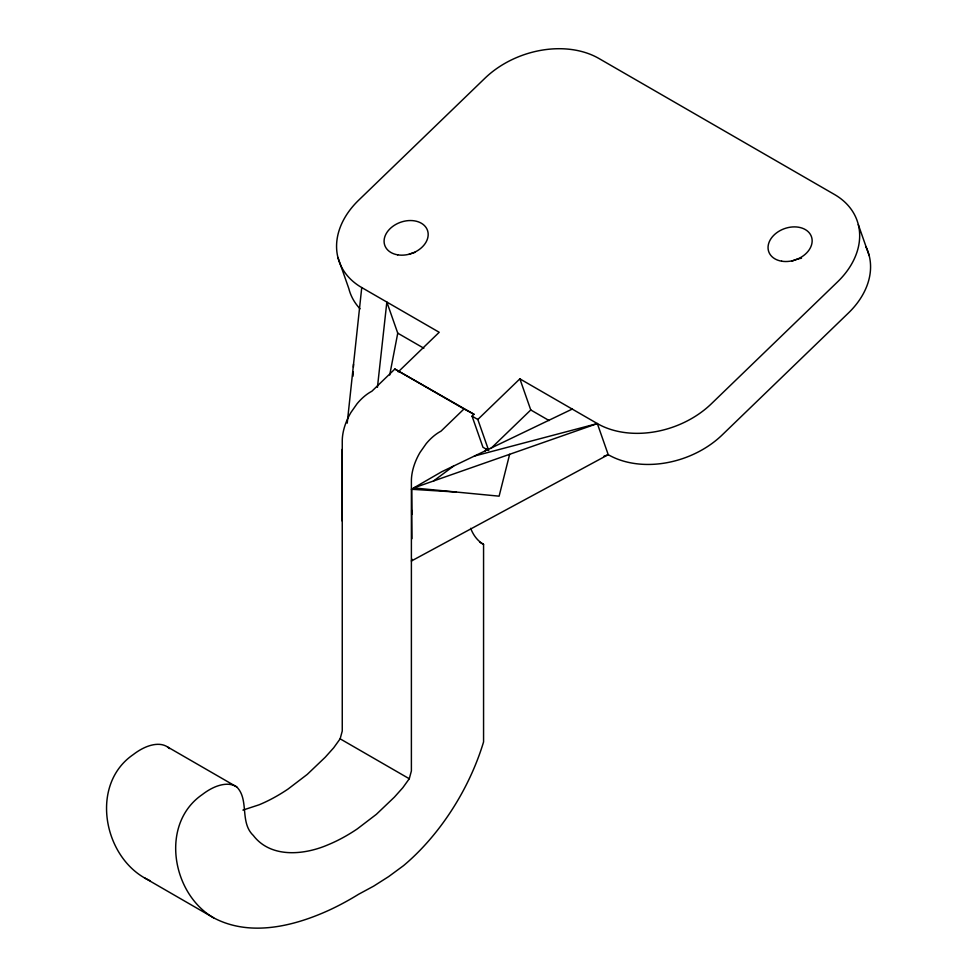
<?xml version="1.0" encoding="UTF-8"?>
<svg xmlns="http://www.w3.org/2000/svg" width="977" height="977" viewBox="0 0 977 977"><rect width="100%" height="100%" fill="white"/><g stroke="black" fill="none" stroke-linecap="round" stroke-linejoin="round"><path stroke-width="1.47" d="M352.99 376.243L353.198 371.724M353.393 367.205L353.527 364.189M347.214 423.151L361.746 287.568A82.776 60.537 -19.3 0 1 358.681 200.187L484.897 78.27A82.776 60.537 -19.3 0 1 598.901 58.473L834.492 194.496A82.776 60.537 -19.3 0 1 837.558 281.877L711.354 403.794A82.776 60.537 -19.3 0 1 597.338 423.578L474.443 456.039M377.44 387.307L386.843 302.064L397.749 333.157L389.701 375.046M509.64 454.317L499.113 496.169L413.674 487.938L597.338 423.578L608.231 454.684A82.776 60.537 -19.3 0 0 722.247 434.887L848.451 312.982A82.776 60.537 -19.3 0 0 865.927 246.79M242.907 810.104L259.015 804.828A182.381 105.296 -60 0 0 288.142 788.989L307.23 774.419L325.256 757.212L333.67 747.82L340.143 738.832L342.255 731.028L342.255 441.335A40.106 23.155 -60 0 1 350.926 412.477L357.106 403.684A40.106 23.155 -60 0 1 371.883 391.227L394.867 369.037L474.004 414.272L472.05 416.153L482.956 447.258L487.56 449.908M470.682 528.325A78.819 45.504 -60 0 0 483.566 544.397L483.566 741.922A161.486 93.242 -60 0 1 403.501 865.671L388.651 876.601L373.617 886.163L358.571 894.285A312.933 180.672 -60 0 1 329.261 910.112C293.869 926.294 250.051 937.138 213.67 917.843L144.547 877.92C102.756 854.045 90.421 783.908 133.214 754.61A59.414 34.305 -60 0 1 147.258 746.501C153.682 744.083 161.523 742.947 167.568 746.965L236.69 786.876C249.453 799.662 239.389 822.219 253.324 835.482C270.898 858.502 304.445 855.034 328.15 844.739A182.381 105.296 -60 0 0 357.277 828.911L376.365 814.329L394.39 797.134L402.805 787.731L409.278 778.742L411.39 770.938L411.39 481.246A40.106 23.155 -60 0 1 420.061 452.388L426.241 443.595A40.106 23.155 -60 0 1 441.018 431.15L464.002 408.948L474.004 414.272M342.255 521.095L342.255 449.347M484.983 451.472L486.399 448.993M412.379 559.369L411.39 561.006L608.231 454.684L603.945 456.21M398.237 371.871L439.21 332.29L361.746 287.568M488.72 450.58L477.814 419.475L519.874 378.856L597.338 423.578M490.869 448.492L530.767 409.961L519.874 378.856M433.495 481.002L453.633 466.041M572.229 409.082L441.641 471.793L411.39 489.269L456.393 492.054M144.547 877.92L150.348 880.851M236.69 786.876C230.657 782.858 222.817 783.994 216.393 786.412A59.414 34.305 -60 0 0 202.349 794.521C159.556 823.819 171.891 893.955 213.67 917.843M397.59 333.072L423.847 348.227M530.767 409.961L549.147 420.574M394.867 369.037L464.002 408.948M472.05 416.153L477.814 419.475M479.646 542.137L483.566 544.397M340.143 738.832L409.278 778.742M167.568 746.965L169.485 748.59M858.307 224.6L869.212 255.705M337.932 257.464L348.826 288.569A82.776 60.537 -19.3 0 0 360.024 308.781M411.72 489.074L411.964 514.427M411.671 510.25L411.952 538.73M408.984 254.374A22.63 16.548 -19.3 0 1 415.042 252.347M791.81 261.274A22.63 16.548 -19.3 0 1 801.506 258.246M397.737 254.85A22.63 16.548 -19.3 0 0 427.987 232.257A22.63 16.548 -19.3 0 0 392.681 226.456A22.63 16.548 -19.3 0 0 397.737 254.85M781.71 261.201A22.63 16.548 -19.3 0 0 811.96 238.608A22.63 16.548 -19.3 0 0 776.642 232.807A22.63 16.548 -19.3 0 0 781.71 261.201"/></g></svg>
